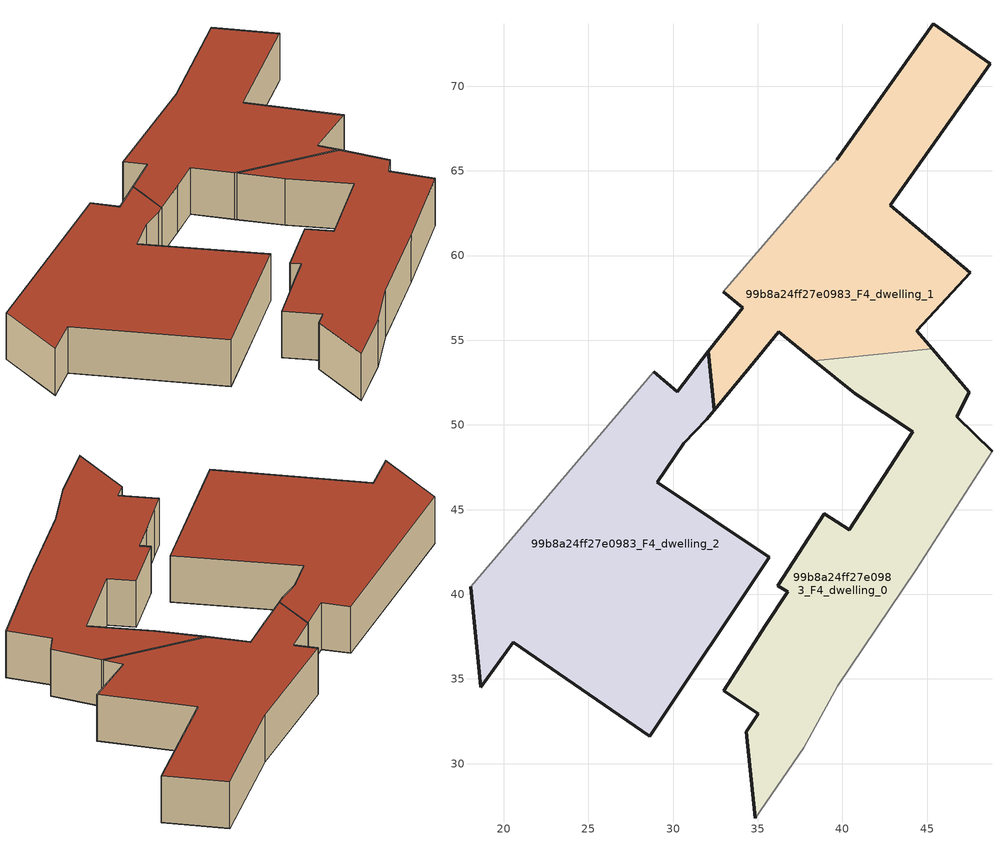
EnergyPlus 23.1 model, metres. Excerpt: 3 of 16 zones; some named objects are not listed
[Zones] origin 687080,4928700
99b8a24ff27e0983_F4_dwelling_0
 floor to 99b8a24ff27e0983_F3_dwelling_0 (EU_floor_Construction): 37.72,30.95 39.72,34.59 44.32,41.43 48.83,48.45 46.75,50.49 47.47,51.92 45.3,54.49 38.34,53.79 40.74,51.84 44.16,49.6 40.4,43.81 38.93,44.76 36.17,40.51 36.75,40.14 35.44,38.13 33.94,35.79 32.98,34.29 35.02,32.95 34.33,31.9 34.85,26.76 z12
 wall outside (EU_wall_Construction): 34.85,26.76 34.33,31.9 35.02,32.95 32.98,34.29 33.94,35.79 35.44,38.13 36.75,40.14 36.17,40.51 38.93,44.76 40.4,43.81 44.16,49.6 40.74,51.84 38.34,53.79 / 45.3,54.49 47.47,51.92 46.75,50.49 48.83,48.45 z12:15
 wall adiabatic (EU_wall_Construction): 48.83,48.45 44.32,41.43 39.72,34.59 37.72,30.95 34.85,26.76 z12:15
 wall to 99b8a24ff27e0983_F4_dwelling_1 (EU_wall_Construction): 38.34,53.79 45.3,54.49 z12:15
 roof outside (EU_roof_Construction): 47.47,51.92 46.75,50.49 48.83,48.45 44.32,41.43 39.72,34.59 37.72,30.95 34.85,26.76 34.33,31.9 35.02,32.95 32.98,34.29 33.94,35.79 35.44,38.13 36.75,40.14 36.17,40.51 38.93,44.76 40.4,43.81 44.16,49.6 40.74,51.84 38.34,53.79 45.3,54.49 z15
99b8a24ff27e0983_F4_dwelling_1
 floor to 99b8a24ff27e0983_F3_dwelling_1 (EU_floor_Construction): 45.3,54.49 44.39,55.55 47.53,58.97 42.81,62.98 48.72,71.32 45.35,73.7 39.67,65.65 32.96,57.87 34.1,56.93 32.08,54.34 32.2,53.17 32.43,50.86 34.53,53.41 36.24,55.49 38.34,53.79 z12
 wall outside (EU_wall_Construction): 38.34,53.79 36.24,55.49 34.53,53.41 32.43,50.86 32.2,53.17 32.08,54.34 34.1,56.93 32.96,57.87 / 39.67,65.65 45.35,73.7 48.72,71.32 42.81,62.98 47.53,58.97 44.39,55.55 45.3,54.49 z12:15
 wall adiabatic (EU_wall_Construction): 32.96,57.87 39.67,65.65 z12:15
 roof outside (EU_roof_Construction): 48.72,71.32 42.81,62.98 47.53,58.97 44.39,55.55 45.3,54.49 38.34,53.79 36.24,55.49 34.53,53.41 32.43,50.86 32.2,53.17 32.08,54.34 34.1,56.93 32.96,57.87 39.67,65.65 45.35,73.7 z15
99b8a24ff27e0983_F4_dwelling_2
 floor to 99b8a24ff27e0983_F3_dwelling_2 (EU_floor_Construction): 28.61,31.62 35.68,42.18 29.05,46.61 30.61,48.93 31.99,50.32 32.43,50.86 32.08,54.34 30.23,51.97 28.85,53.15 18.03,40.45 18.63,34.51 20.56,37.17 z12
 wall outside (EU_wall_Construction): 28.85,53.15 30.23,51.97 32.08,54.34 32.43,50.86 31.99,50.32 30.61,48.93 29.05,46.61 35.68,42.18 28.61,31.62 20.56,37.17 18.63,34.51 18.04,40.45 z12:15
 wall adiabatic (EU_wall_Construction): 18.04,40.45 28.85,53.15 z12:15
 roof outside (EU_roof_Construction): 32.08,54.34 32.43,50.86 31.99,50.32 30.61,48.93 29.05,46.61 35.68,42.18 28.61,31.62 20.56,37.17 18.63,34.51 18.04,40.45 28.85,53.15 30.23,51.97 z15
[Building]
EU S2 Campaign: North Axis=0; Terrain=City; Solar Distribution=FullExterior
[Site:Location]
Bologna: Latitude=44.5; Longitude=11.25; Time Zone=1; Elevation=37
[SizingPeriod:WeatherFileDays]
AnnualSizingPeriod: Begin Month=1; Begin Day of Month=1; End Month=12; End Day of Month=31; Day of Week for Start Day=Monday; Use Weather File Daylight Saving Period=No; Use Weather File Rain and Snow Indicators=No
[MATERIAL]
EU_InternalMass_Material: Roughness=MediumRough; Thickness=0.1; Conductivity=1; Density=1800; Specific Heat=900; Thermal Absorptance=0.9; Solar Absorptance=0.7; Visible Absorptance=0.7
[MATERIAL:NOMASS] Roughness=MediumRough; Thermal Absorptance=0.9; Solar Absorptance=0.7; Visible Absorptance=0.7
Name | Thermal Resistance
EU_wall_NoMass | 0.905828
EU_roof_NoMass | 0.37593
EU_floor_NoMass | 0.67114
[CONSTRUCTION]
EU_wall_Construction: EU_wall_NoMass
EU_roof_Construction: EU_roof_NoMass
EU_floor_Construction: EU_floor_NoMass
EU_InternalMass_Construction: EU_InternalMass_Material
[ZONE] Type=1; Multiplier=1; Ceiling Height=autocalculate; Floor Area=autocalculate; Part of Total Floor Area=Yes
Name | Volume
99b8a24ff27e0983_F4_dwelling_0 | 438.053
99b8a24ff27e0983_F4_dwelling_1 | 450.632
99b8a24ff27e0983_F4_dwelling_2 | 585.787
[INTERNALMASS] Construction=EU_InternalMass_Construction
Name | Zone or ZoneList | Surface Area
99b8a24ff27e0983_F4_dwelling_0_EU_InternalMass | 99b8a24ff27e0983_F4_dwelling_0 | 286.477
99b8a24ff27e0983_F4_dwelling_1_EU_InternalMass | 99b8a24ff27e0983_F4_dwelling_1 | 214.213
99b8a24ff27e0983_F4_dwelling_2_EU_InternalMass | 99b8a24ff27e0983_F4_dwelling_2 | 401.375
[OTHEREQUIPMENT] Fuel Type=Electricity; Design Level Calculation Method=Watts/Area; Power per Zone Floor Area=1; Fraction Latent=0; Fraction Radiant=0; Fraction Lost=0; Carbon Dioxide Generation Rate=0; EndUse Subcategory=EU_Step8_InternalGains
Name | Zone or ZoneList or Space or SpaceList | Schedule
EU_Step8_InternalGain_99b8a24ff27e0983_F4_dwelling_0_f000 | 99b8a24ff27e0983_F4_dwelling_0 | EU_Step8_GainSchedule_99b8a24ff27e0983_F4_dwelling_0_f000
EU_Step8_InternalGain_99b8a24ff27e0983_F4_dwelling_1_f000 | 99b8a24ff27e0983_F4_dwelling_1 | EU_Step8_GainSchedule_99b8a24ff27e0983_F4_dwelling_1_f000
EU_Step8_InternalGain_99b8a24ff27e0983_F4_dwelling_2_f000 | 99b8a24ff27e0983_F4_dwelling_2 | EU_Step8_GainSchedule_99b8a24ff27e0983_F4_dwelling_2_f000
[ZONEVENTILATION:DESIGNFLOWRATE] Schedule=EU_AlwaysOn; Design Flow Rate Calculation Method=AirChanges/Hour; Air Changes per Hour=0.73129; Ventilation Type=Natural; Fan Pressure Rise=0; Fan Total Efficiency=1; Constant Term Coefficient=1; Temperature Term Coefficient=0; Velocity Term Coefficient=0; Velocity Squared Term Coefficient=0; Minimum Indoor Temperature=-100; Maximum Indoor Temperature=100; Delta Temperature=-100; Minimum Outdoor Temperature=-100; Maximum Outdoor Temperature=100; Maximum Wind Speed=40
Name | Zone or ZoneList or Space or SpaceList
EU_ConstantAir_99b8a24ff27e0983_F4_dwelling_0 | 99b8a24ff27e0983_F4_dwelling_0
EU_ConstantAir_99b8a24ff27e0983_F4_dwelling_1 | 99b8a24ff27e0983_F4_dwelling_1
EU_ConstantAir_99b8a24ff27e0983_F4_dwelling_2 | 99b8a24ff27e0983_F4_dwelling_2
[HVACTEMPLATE:ZONE:IDEALLOADSAIRSYSTEM] System Availability Schedule=EU_AlwaysOn; Maximum Heating Supply Air Temperature=50; Minimum Cooling Supply Air Temperature=13; Maximum Heating Supply Air Humidity Ratio=0.0156; Minimum Cooling Supply Air Humidity Ratio=0.0077; Heating Limit=NoLimit; Cooling Limit=NoLimit; Heating Availability Schedule=EU_AlwaysOn; Cooling Availability Schedule=EU_CoolingOff; Dehumidification Control Type=ConstantSensibleHeatRatio; Cooling Sensible Heat Ratio=0.7; Dehumidification Setpoint=60; Humidification Control Type=None; Humidification Setpoint=30; Outdoor Air Method=None; Outdoor Air Flow Rate per Person=0.00944; Outdoor Air Flow Rate per Zone Floor Area=0; Outdoor Air Flow Rate per Zone=0; Demand Controlled Ventilation Type=None; Outdoor Air Economizer Type=NoEconomizer; Heat Recovery Type=None; Sensible Heat Recovery Effectiveness=0.7; Latent Heat Recovery Effectiveness=0.65
Name | Template Thermostat
99b8a24ff27e0983_F4_dwelling_0 | EU_HeatOnly_99b8a24ff27e0983_F4_dwelling_0
99b8a24ff27e0983_F4_dwelling_1 | EU_HeatOnly_99b8a24ff27e0983_F4_dwelling_1
99b8a24ff27e0983_F4_dwelling_2 | EU_HeatOnly_99b8a24ff27e0983_F4_dwelling_2
[SIZING:ZONE] Zone Cooling Design Supply Air Temperature Input Method=SupplyAirTemperature; Zone Cooling Design Supply Air Temperature=13; Zone Heating Design Supply Air Temperature Input Method=SupplyAirTemperature; Zone Heating Design Supply Air Temperature=50; Zone Cooling Design Supply Air Humidity Ratio=0.008; Zone Heating Design Supply Air Humidity Ratio=0.008; Cooling Design Air Flow Method=DesignDay; Cooling Design Air Flow Rate=0; Cooling Minimum Air Flow per Zone Floor Area=0.000762; Cooling Minimum Air Flow=0; Cooling Minimum Air Flow Fraction=0.2; Heating Design Air Flow Method=DesignDay; Heating Design Air Flow Rate=0; Heating Maximum Air Flow per Zone Floor Area=0.002032; Heating Maximum Air Flow=0.141576; Heating Maximum Air Flow Fraction=0.3; Account for Dedicated Outdoor Air System=No; Dedicated Outdoor Air System Control Strategy=NeutralSupplyAir; Dedicated Outdoor Air Low Setpoint Temperature for Design=autosize; Dedicated Outdoor Air High Setpoint Temperature for Design=autosize; Zone Load Sizing Method=Sensible Load Only No Latent Load; Zone Latent Cooling Design Supply Air Humidity Ratio Input Method=HumidityRatioDifference; Zone Cooling Design Supply Air Humidity Ratio Difference=0.005; Zone Latent Heating Design Supply Air Humidity Ratio Input Method=HumidityRatioDifference; Zone Humidification Design Supply Air Humidity Ratio Difference=0.005
99b8a24ff27e0983_F4_dwelling_0; 99b8a24ff27e0983_F4_dwelling_1; 99b8a24ff27e0983_F4_dwelling_2
[SCHEDULE:CONSTANT]
Name | Hourly Value
EU_AlwaysOn | 1
EU_CoolingOff | 0
[SCHEDULE:FILE] Column Number=1; Rows to Skip at Top=0; Number of Hours of Data=8760; Column Separator=Comma; Interpolate to Timestep=No; Minutes per Item=60; Adjust Schedule for Daylight Savings=Yes
Name | File
EU_Step8_GainSchedule_99b8a24ff27e0983_F4_dwelling_0_f000 | ../../schedules/99b8a24ff27e0983/99b8a24ff27e0983_F4_dwelling_0_f000_gain.csv
EU_Step8_GainSchedule_99b8a24ff27e0983_F4_dwelling_1_f000 | ../../schedules/99b8a24ff27e0983/99b8a24ff27e0983_F4_dwelling_1_f000_gain.csv
EU_Step8_GainSchedule_99b8a24ff27e0983_F4_dwelling_2_f000 | ../../schedules/99b8a24ff27e0983/99b8a24ff27e0983_F4_dwelling_2_f000_gain.csv
